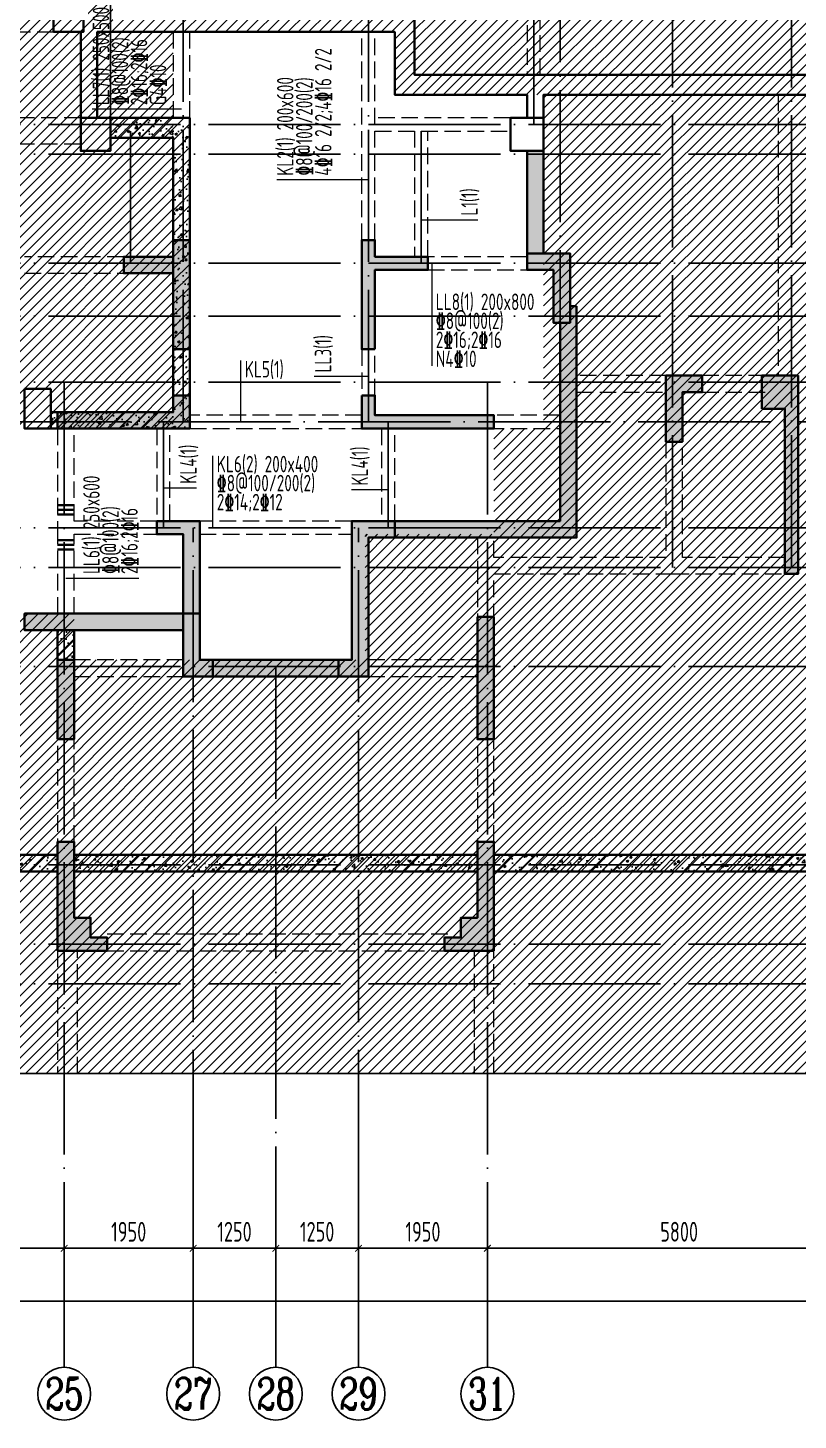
# Model space of a CAD drawing. Extents: x -655480 to 203344, y -294099 to 287156.
# Drawn here: x -41130 to -29480, y 194201 to 215263 of the extents above; entities that cross this region are included whole.
import ezdxf
from ezdxf.enums import TextEntityAlignment as Align

# ---------------------------------------------------------------- set-up
doc = ezdxf.new("R2010")
doc.units = 0
doc.header["$LTSCALE"] = 1000
for name, pattern in [('__DASH', [0.35, 0.25, -0.1]), ('DASH', [0.35, 0.25, -0.1]), ('DOTE', [2.42, 2, -0.2, 0.02, -0.2])]:
    doc.linetypes.add(name, pattern=pattern)
doc.layers.get('0').update_dxf_attribs({"linetype": 'CONTINUOUS'})
doc.layers.get('DEFPOINTS').update_dxf_attribs({"linetype": 'CONTINUOUS'})
for name, color, linetype in [('A-AXIS', 1, 'CONTINUOUS'), ('A-DOTE', 10, 'DOTE'), ('AXIS_NUM', 7, 'CONTINUOUS'), ('S-L主梁线', 4, 'DASH'), ('S-L梁编号', 6, 'CONTINUOUS'), ('S-L梁配筋', 7, 'CONTINUOUS'), ('S-Q墙填充', 252, 'CONTINUOUS'), ('S-Q墙实线', 6, 'CONTINUOUS'), ('S-Y一般标注', 3, 'CONTINUOUS'), ('THIN', 7, 'CONTINUOUS')]:
    doc.layers.add(name, color=color, linetype=linetype)
doc.layers.add('底图$0$砼柱', color=2, linetype='CONTINUOUS', lineweight=35)
doc.layers.add('梁附加箍筋', color=1, linetype='CONTINUOUS', lineweight=35)
doc.styles.add('TSSD_Axis', font='complex.shx', dxfattribs={"width": 0.7, "bigfont": 'hztxt.shx'})
doc.styles.add('TSSD_DIMENSION', font='Tssdeng.shx', dxfattribs={"width": 0.7, "bigfont": 'tssdchn.shx'})
doc.styles.add('TSSD_REIN', font='tssdeng.shx', dxfattribs={"width": 0.7, "height": 300, "bigfont": 'tssdchn.shx'})
doc.dimstyles.new('TSSD_100_100', dxfattribs={"dimtxt": 300, "dimasz": 100, "dimexe": 100, "dimexo": 250, "dimgap": 100, "dimtad": 1, "dimdec": 0, "dimzin": 0, "dimdsep": 46, "dimtxsty": 'TSSD_DIMENSION', "dimblk": 'ARCHTICK', "dimcen": 0, "dimdle": 100, "dimclrt": 7, "dimadec": 0, "dimazin": 0, "dimtfac": 1, "dimtdec": 0, "dimtix": 1, "dimtmove": 2, "dimatfit": 3, "dimldrblk": 'ARCHTICK', "dimfxl": 1, "dimtolj": 1, "dimtzin": 0, "dimarcsym": 0})
pattern_1 = [(45, (-1285947.3, -27275.25), (-88.388348, 88.388348), []), (50, (-1285947.3, -27275.25), (358.63009, -31.37607), [37.5, -412.5]), (355, (-1285947.3, -27275.25), (-69.37567, 376.09607), [30, -330]), (100.4514, (-1285917.4, -27277.87), (289.25469, 344.71977), [31.8701, -350.57106]), (46.1842, (-1285947.3, -27175.25), (533.62052, -82.7595), [56.25, -618.75]), (96.6356, (-1285902.83, -27182.15), (467.33135, 487.05894), [47.80514, -525.8565]), (351.1842, (-1285947.3, -27175.25), (467.33097, 487.0593), [45, -495]), (21, (-1285897.3, -27200.25), (298.453526, -201.309445), [37.5, -412.5]), (326, (-1285897.3, -27200.25), (121.65767, 362.57502), [30, -330]), (71.4514, (-1285872.43, -27217.03), (420.11131, 161.26525), [31.8701, -350.57106]), (37.5, (-1285947.3, -27275.25), (6.079928, 166.446927), [0, -326, 0, -335, 0, -331.25]), (7.5, (-1285947.3, -27275.25), (131.53477, 197.205856), [0, -191, 0, -318.5, 0, -126.25]), (327.5, (-1286058.8, -27275.25), (266.911218, -11.277436), [0, -125, 0, -390, 0, -517.5]), (317.5, (-1286108.8, -27275.25), (291.593085, 50.05249), [0, -162.5, 0, -259, 0, -367.5])]

# ---------------------------------------------------------------- blocks, each defined once
blk = doc.blocks.new('20210827.00122446')
at = {"layer": 'S-Q墙填充', "linetype": 'ByBlock'}
h = blk.add_hatch(dxfattribs=at)
h.set_pattern_fill('钢筋混凝土', color=252, scale=50)
h.set_pattern_definition([(45, (-561280.8, -454100.65), (-88.388348, 88.388348), []), (50, (-561280.8, -454100.65), (358.6301, -31.37607), [37.5, -412.5]), (355, (-561280.8, -454100.65), (-69.37567, 376.09607), [30, -330]), (100.4514, (-561250.9, -454103.27), (289.2547, 344.71977), [31.8701, -350.57106]), (46.1842, (-561280.8, -454000.65), (533.6205, -82.7595), [56.25, -618.75]), (96.6356, (-561236.3, -454007.55), (467.33135, 487.05894), [47.80514, -525.8565]), (351.1842, (-561280.8, -454000.65), (467.331, 487.0593), [45, -495]), (21, (-561230.8, -454025.65), (298.45353, -201.30945), [37.5, -412.5]), (326, (-561230.8, -454025.65), (121.65767, 362.57502), [30, -330]), (71.4514, (-561205.92, -454042.43), (420.1113, 161.26525), [31.8701, -350.57106]), (37.5, (-561280.8, -454100.65), (6.079928, 166.446927), [0, -326, 0, -335, 0, -331.25]), (7.5, (-561280.8, -454100.65), (131.53477, 197.20586), [0, -191, 0, -318.5, 0, -126.25]), (327.5, (-561392.3, -454100.65), (266.91122, -11.277436), [0, -125, 0, -390, 0, -517.5]), (317.5, (-561442.3, -454100.65), (291.59308, 50.05249), [0, -162.5, 0, -259, 0, -367.5])])
h.paths.add_polyline_path([(-219012, -278896), (-218062, -278896), (-218062, -283046), (-219912, -283046), (-219912, -283296), (-217812, -283296), (-217812, -278596), (-219012, -278596)])
h = blk.add_hatch(dxfattribs=at)
h.set_pattern_fill('钢筋混凝土', color=252, scale=50)
h.set_pattern_definition(pattern_1)
h.paths.add_polyline_path([(-211962, -281446), (-211962, -284946), (-215112, -284946), (-215112, -287046), (-217912, -287046), (-217912, -286346), (-220312, -286346), (-220312, -286096), (-217662, -286096), (-217662, -286796), (-215362, -286796), (-215362, -284696), (-212212, -284696), (-212212, -281696), (-212312, -281696), (-212312, -280896), (-212712, -280896), (-212712, -279096), (-212462, -279096), (-212462, -280646), (-212062, -280646), (-212062, -281446)])
at = {"layer": 'S-Q墙填充'}
for points in [[(-218062, -282096), (-217812, -282096), (-217812, -280446), (-218062, -280446), (-218062, -280696), (-218812, -280696), (-218812, -280946), (-218062, -280946)], [(-215012, -282096), (-215212, -282096), (-215212, -280446), (-215012, -280446), (-215012, -280696), (-214212, -280696), (-214212, -280896), (-215012, -280896)], [(-212062, -280646), (-212712, -280646), (-212712, -280896), (-212312, -280896), (-212312, -281696), (-212062, -281696)], [(-210612, -282496), (-210612, -283496), (-210362, -283496), (-210362, -282746), (-210062, -282746), (-210062, -282496)], [(-209162, -282996), (-208812, -282996), (-208812, -285496), (-208612, -285496), (-208612, -282496), (-209162, -282496)], [(-217812, -282796), (-217812, -283296), (-219812, -283296), (-219812, -283046), (-218062, -283046), (-218062, -282796)], [(-215212, -282796), (-215212, -283296), (-213212, -283296), (-213212, -283096), (-215012, -283096), (-215012, -282796)], [(-218312, -284696), (-218312, -284896), (-217912, -284896), (-217912, -287046), (-217462, -287046), (-217462, -286796), (-217662, -286796), (-217662, -284696)], [(-214712, -284696), (-214712, -284946), (-215112, -284946), (-215112, -287046), (-215562, -287046), (-215562, -286796), (-215362, -286796), (-215362, -284696)], [(-213462, -286146), (-213462, -287996), (-213212, -287996), (-213212, -286146)], [(-219812, -287996), (-219562, -287996), (-219562, -286796), (-219812, -286796)], [(-219812, -291196), (-219812, -289546), (-219562, -289546), (-219562, -290696), (-219312, -290696), (-219312, -290996), (-219062, -290996), (-219062, -291196)], [(-213212, -291196), (-213212, -289546), (-213462, -289546), (-213462, -290696), (-213712, -290696), (-213712, -290996), (-213962, -290996), (-213962, -291196)]]:
    blk.add_hatch(color=252, dxfattribs=at).paths.add_polyline_path(points)
at = {"layer": 'S-Q墙填充', "linetype": 'ByBlock'}
h = blk.add_hatch(dxfattribs=at)
h.set_pattern_fill('钢筋混凝土', color=252, scale=50)
h.set_pattern_definition(pattern_1)
h.paths.add_polyline_path([(-219812, -286796), (-219562, -286796), (-219562, -286346), (-219812, -286346)])
h = blk.add_hatch(dxfattribs=at)
h.set_pattern_fill('钢筋混凝土', color=252, scale=50)
h.set_pattern_definition(pattern_1)
h.paths.add_polyline_path([(-224322, -289746), (-224322, -289996), (-219812, -289996), (-219812, -289746)])
h = blk.add_hatch(dxfattribs=at)
h.set_pattern_fill('钢筋混凝土', color=252, scale=50)
h.set_pattern_definition(pattern_1)
h.paths.add_polyline_path([(-219562, -289996), (-213462, -289996), (-213462, -289746), (-219562, -289746)])
h = blk.add_hatch(dxfattribs=at)
h.set_pattern_fill('钢筋混凝土', color=252, scale=50)
h.set_pattern_definition(pattern_1)
h.paths.add_polyline_path([(-213212, -289746), (-213212, -289996), (-207612, -289996), (-207612, -289746)])
at = {"layer": 'S-L主梁线', "linetype": '__DASH', "lineweight": 18}
for p, q in [((-212712, -276496), (-212712, -277946)), ((-212512, -277946), (-212512, -276496)), ((-226072, -277296), (-219872, -277296)), ((-218062, -277296), (-218062, -278596)), ((-217812, -278596), (-217812, -277296)), ((-215212, -280446), (-215212, -277296)), ((-215012, -280446), (-215012, -277296)), ((-208912, -278246), (-208912, -282496)), ((-219462, -278596), (-222412, -278596)), ((-212962, -278596), (-215012, -278596)), ((-215012, -278796), (-212962, -278796)), ((-214412, -278796), (-214412, -280696)), ((-214212, -280696), (-214212, -278796)), ((-219462, -278996), (-222412, -278996)), ((-218812, -280696), (-220312, -280696)), ((-212712, -280696), (-214212, -280696)), ((-220312, -280946), (-218812, -280946)), ((-214212, -280896), (-212712, -280896)), ((-215212, -282096), (-215212, -282796)), ((-215012, -282796), (-215012, -282096)), ((-210612, -282496), (-211962, -282496)), ((-209112, -282496), (-210062, -282496)), ((-211962, -282746), (-210612, -282746)), ((-210062, -282746), (-209112, -282746)), ((-215212, -283096), (-217812, -283096)), ((-212212, -283096), (-213312, -283096)), ((-219812, -283296), (-219812, -284796)), ((-219562, -284696), (-219562, -283296)), ((-218312, -283296), (-218312, -284696)), ((-218112, -284696), (-218112, -283296)), ((-217812, -283296), (-215212, -283296)), ((-214912, -283296), (-214912, -284696)), ((-214712, -284696), (-214712, -283296)), ((-213312, -283296), (-212212, -283296)), ((-210612, -283496), (-210612, -285246)), ((-210362, -285246), (-210362, -283496)), ((-218312, -284696), (-219562, -284696)), ((-215362, -284696), (-217662, -284696)), ((-219812, -284796), (-219812, -286096)), ((-219562, -286096), (-219562, -284896)), ((-219562, -284896), (-218212, -284896)), ((-217662, -284896), (-215362, -284896)), ((-213462, -284946), (-213462, -285396)), ((-213212, -285246), (-213212, -284946)), ((-210612, -285246), (-213212, -285246)), ((-208812, -285246), (-210362, -285246)), ((-213462, -285396), (-213462, -286746)), ((-213212, -286896), (-213212, -285496)), ((-213212, -285496), (-210512, -285496)), ((-210512, -285496), (-208812, -285496)), ((-217912, -286796), (-219562, -286796)), ((-213462, -286796), (-215112, -286796)), ((-219562, -287046), (-217912, -287046)), ((-215112, -287046), (-213462, -287046)), ((-219812, -287746), (-219812, -289546)), ((-219562, -289546), (-219562, -287746)), ((-213462, -287746), (-213462, -289546)), ((-213212, -289546), (-213212, -287746)), ((-213912, -290946), (-219062, -290946)), ((-219812, -291196), (-219812, -293050)), ((-219512, -293050), (-219512, -291196)), ((-219062, -291196), (-213912, -291196)), ((-213512, -291196), (-213512, -293050)), ((-213212, -293050), (-213212, -291196))]:
    blk.add_line(p, q, dxfattribs=at)
at = {"layer": 'S-Q墙实线', "lineweight": 35}
for points in [[(-219422, -277046), (-219422, -277296), (-219462, -277296), (-219462, -278596), (-219212, -278596), (-219212, -277296), (-214712, -277296), (-214712, -278246), (-212712, -278246), (-212712, -278596), (-212462, -278596), (-212462, -278246), (-203212, -278246)], [(-202530, -277946), (-214412, -277946), (-214412, -275446), (-214712, -275446), (-214712, -275446), (-214712, -275446), (-214712, -275846), (-214712, -275846), (-214712, -275446), (-214712, -275446), (-214712, -277046), (-216212, -277046), (-216212, -275446)], [(-211962, -281446), (-211962, -284946), (-215112, -284946), (-215112, -287046), (-217912, -287046), (-217912, -286346), (-220312, -286346), (-220312, -286096), (-217662, -286096), (-217662, -286796), (-215362, -286796), (-215362, -284696), (-212212, -284696), (-212212, -281696), (-212312, -281696), (-212312, -280896), (-212712, -280896), (-212712, -279096), (-212462, -279096), (-212462, -280646), (-212062, -280646), (-212062, -281446), (-211962, -281446)], [(-219562, -289996), (-213462, -289996), (-213462, -289746), (-219562, -289746), (-219562, -289996)]]:
    blk.add_lwpolyline(points, dxfattribs=at)
for points in [[(-219012, -278896), (-218062, -278896), (-218062, -283046), (-219912, -283046), (-219912, -283296), (-217812, -283296), (-217812, -278596), (-219012, -278596)], [(-218062, -282096), (-217812, -282096), (-217812, -280446), (-218062, -280446), (-218062, -280696), (-218812, -280696), (-218812, -280946), (-218062, -280946)], [(-215012, -282096), (-215212, -282096), (-215212, -280446), (-215012, -280446), (-215012, -280696), (-214212, -280696), (-214212, -280896), (-215012, -280896)], [(-212062, -280646), (-212712, -280646), (-212712, -280896), (-212312, -280896), (-212312, -281696), (-212062, -281696)], [(-210612, -282496), (-210612, -283496), (-210362, -283496), (-210362, -282746), (-210062, -282746), (-210062, -282496)], [(-209162, -282996), (-208812, -282996), (-208812, -285496), (-208612, -285496), (-208612, -282496), (-209162, -282496)], [(-217812, -282796), (-217812, -283296), (-219812, -283296), (-219812, -283046), (-218062, -283046), (-218062, -282796)], [(-215212, -282796), (-215212, -283296), (-213212, -283296), (-213212, -283096), (-215012, -283096), (-215012, -282796)], [(-218312, -284696), (-218312, -284896), (-217912, -284896), (-217912, -287046), (-217462, -287046), (-217462, -286796), (-217662, -286796), (-217662, -284696)], [(-214712, -284696), (-214712, -284946), (-215112, -284946), (-215112, -287046), (-215562, -287046), (-215562, -286796), (-215362, -286796), (-215362, -284696)], [(-213462, -286146), (-213462, -287996), (-213212, -287996), (-213212, -286146)], [(-219812, -286796), (-219562, -286796), (-219562, -286346), (-219812, -286346)], [(-219812, -287996), (-219562, -287996), (-219562, -286796), (-219812, -286796)], [(-219812, -291196), (-219812, -289546), (-219562, -289546), (-219562, -290696), (-219312, -290696), (-219312, -290996), (-219062, -290996), (-219062, -291196)], [(-213212, -291196), (-213212, -289546), (-213462, -289546), (-213462, -290696), (-213712, -290696), (-213712, -290996), (-213962, -290996), (-213962, -291196)], [(-224322, -289746), (-224322, -289996), (-219812, -289996), (-219812, -289746)], [(-213212, -289746), (-213212, -289996), (-207612, -289996), (-207612, -289746)]]:
    blk.add_lwpolyline(points, close=True, dxfattribs=at)
at = {"layer": 'THIN'}
blk.add_lwpolyline([(-256772, -293050), (-229641, -293050), (-229571, -292830), (-229451, -293270), (-229381, -293050), (-202250, -293050)], dxfattribs=at)
at = {"layer": '底图$0$砼柱', "color": 3, "lineweight": 35}
for points in [[(-219422, -276796), (-219872, -276796), (-219872, -277296), (-219422, -277296)], [(-219012, -278596), (-219462, -278596), (-219462, -279096), (-219012, -279096)], [(-212462, -278596), (-212962, -278596), (-212962, -279096), (-212462, -279096)], [(-219912, -282696), (-220312, -282696), (-220312, -283296), (-219912, -283296)]]:
    blk.add_lwpolyline(points, close=True, dxfattribs=at)
blk = doc.blocks.new('_ArchTick')
at = {"color": 0, "linetype": 'ByBlock', "const_width": 0.15}
blk.add_lwpolyline([(-0.5, -0.5), (0.5, 0.5)], dxfattribs=at)
blk = doc.blocks.new('*D518')
at = {"layer": 'DEFPOINTS', "color": 0, "transparency": 16777216}
for p in [(-166391, 265613), (-160591, 265613), (-160591, 264613)]:
    blk.add_point(p, dxfattribs=at)
at = {"layer": 'S-Y一般标注', "color": 0, "lineweight": -2, "transparency": 16777216}
for p, q in [((-166391, 265363), (-166391, 264513)), ((-160591, 265363), (-160591, 264513)), ((-166491, 264613), (-160491, 264613))]:
    blk.add_line(p, q, dxfattribs=at)
at = {"layer": 'S-Y一般标注', "color": 0, "lineweight": -2, "transparency": 16777216, "xscale": 100, "yscale": 100, "zscale": 100, "rotation": 180}
blk.add_blockref('_ArchTick', (-166391, 264613), dxfattribs=at)
at = {"layer": 'S-Y一般标注', "color": 0, "lineweight": -2, "transparency": 16777216, "xscale": 100, "yscale": 100, "zscale": 100}
blk.add_blockref('_ArchTick', (-160591, 264613), dxfattribs=at)
at = {"layer": 'S-Y一般标注', "color": 7, "transparency": 16777216, "insert": (-163491, 264863), "char_height": 300, "attachment_point": 5, "style": 'TSSD_DIMENSION'}
blk.add_mtext('\\A1;5800', dxfattribs=at)
blk = doc.blocks.new('ts_axno')
at = {"color": 0, "linetype": 'ByBlock', "lineweight": -2}
blk.add_circle((0, 0), 0.5, dxfattribs=at)
at = {"color": 0, "linetype": 'ByBlock', "lineweight": -2, "style": 'TSSD_Axis', "width": 0.7}
blk.add_attdef('A', text='', height=0.6, dxfattribs=at).set_placement((0, 0), align=Align.MIDDLE_CENTER)
blk = doc.blocks.new('*D519')
at = {"layer": 'DEFPOINTS', "color": 0, "transparency": 16777216}
for p in [(-156141, 265613), (-154191, 265613), (-154191, 264613)]:
    blk.add_point(p, dxfattribs=at)
at = {"layer": 'S-Y一般标注', "color": 0, "lineweight": -2, "transparency": 16777216}
for p, q in [((-156141, 265363), (-156141, 264513)), ((-154191, 265363), (-154191, 264513)), ((-156241, 264613), (-154091, 264613))]:
    blk.add_line(p, q, dxfattribs=at)
at = {"layer": 'S-Y一般标注', "color": 0, "lineweight": -2, "transparency": 16777216, "xscale": 100, "yscale": 100, "zscale": 100, "rotation": 180}
blk.add_blockref('_ArchTick', (-156141, 264613), dxfattribs=at)
at = {"layer": 'S-Y一般标注', "color": 0, "lineweight": -2, "transparency": 16777216, "xscale": 100, "yscale": 100, "zscale": 100}
blk.add_blockref('_ArchTick', (-154191, 264613), dxfattribs=at)
at = {"layer": 'S-Y一般标注', "color": 7, "transparency": 16777216, "insert": (-155166, 264863), "char_height": 300, "attachment_point": 5, "style": 'TSSD_DIMENSION'}
blk.add_mtext('\\A1;1950', dxfattribs=at)
blk = doc.blocks.new('*D520')
at = {"layer": 'DEFPOINTS', "color": 0, "transparency": 16777216}
for p in [(-154191, 265613), (-148391, 265613), (-148391, 264613)]:
    blk.add_point(p, dxfattribs=at)
at = {"layer": 'S-Y一般标注', "color": 0, "lineweight": -2, "transparency": 16777216}
for p, q in [((-154191, 265363), (-154191, 264513)), ((-148391, 265363), (-148391, 264513)), ((-154291, 264613), (-148291, 264613))]:
    blk.add_line(p, q, dxfattribs=at)
at = {"layer": 'S-Y一般标注', "color": 0, "lineweight": -2, "transparency": 16777216, "xscale": 100, "yscale": 100, "zscale": 100, "rotation": 180}
blk.add_blockref('_ArchTick', (-154191, 264613), dxfattribs=at)
at = {"layer": 'S-Y一般标注', "color": 0, "lineweight": -2, "transparency": 16777216, "xscale": 100, "yscale": 100, "zscale": 100}
blk.add_blockref('_ArchTick', (-148391, 264613), dxfattribs=at)
at = {"layer": 'S-Y一般标注', "color": 7, "transparency": 16777216, "insert": (-151291, 264863), "char_height": 300, "attachment_point": 5, "style": 'TSSD_DIMENSION'}
blk.add_mtext('\\A1;5800', dxfattribs=at)
blk = doc.blocks.new('*D523')
at = {"layer": 'DEFPOINTS', "color": 0, "transparency": 16777216}
for p in [(-194891, 265613), (-144891, 265613), (-144891, 263813)]:
    blk.add_point(p, dxfattribs=at)
at = {"layer": 'S-Y一般标注', "color": 0, "lineweight": -2, "transparency": 16777216}
for p, q in [((-194891, 265363), (-194891, 263713)), ((-144891, 265363), (-144891, 263713)), ((-194991, 263813), (-144791, 263813))]:
    blk.add_line(p, q, dxfattribs=at)
at = {"layer": 'S-Y一般标注', "color": 0, "lineweight": -2, "transparency": 16777216, "xscale": 100, "yscale": 100, "zscale": 100, "rotation": 180}
blk.add_blockref('_ArchTick', (-194891, 263813), dxfattribs=at)
at = {"layer": 'S-Y一般标注', "color": 0, "lineweight": -2, "transparency": 16777216, "xscale": 100, "yscale": 100, "zscale": 100}
blk.add_blockref('_ArchTick', (-144891, 263813), dxfattribs=at)
at = {"layer": 'S-Y一般标注', "color": 7, "transparency": 16777216, "insert": (-169891, 264063), "char_height": 300, "attachment_point": 5, "style": 'TSSD_DIMENSION'}
blk.add_mtext('\\A1;50000', dxfattribs=at)
blk = doc.blocks.new('*D527')
at = {"layer": 'DEFPOINTS', "color": 0, "transparency": 16777216}
for p in [(-160591, 265613), (-158641, 265613), (-158641, 264613)]:
    blk.add_point(p, dxfattribs=at)
at = {"layer": 'S-Y一般标注', "color": 0, "lineweight": -2, "transparency": 16777216}
for p, q in [((-160591, 265363), (-160591, 264513)), ((-158641, 265363), (-158641, 264513)), ((-160691, 264613), (-158541, 264613))]:
    blk.add_line(p, q, dxfattribs=at)
at = {"layer": 'S-Y一般标注', "color": 0, "lineweight": -2, "transparency": 16777216, "xscale": 100, "yscale": 100, "zscale": 100, "rotation": 180}
blk.add_blockref('_ArchTick', (-160591, 264613), dxfattribs=at)
at = {"layer": 'S-Y一般标注', "color": 0, "lineweight": -2, "transparency": 16777216, "xscale": 100, "yscale": 100, "zscale": 100}
blk.add_blockref('_ArchTick', (-158641, 264613), dxfattribs=at)
at = {"layer": 'S-Y一般标注', "color": 7, "transparency": 16777216, "insert": (-159616, 264863), "char_height": 300, "attachment_point": 5, "style": 'TSSD_DIMENSION'}
blk.add_mtext('\\A1;1950', dxfattribs=at)
blk = doc.blocks.new('*D544')
at = {"layer": 'DEFPOINTS', "color": 0, "transparency": 16777216}
for p in [(-158641, 265613), (-157391, 265613), (-157391, 264613)]:
    blk.add_point(p, dxfattribs=at)
at = {"layer": 'S-Y一般标注', "color": 0, "lineweight": -2, "transparency": 16777216}
for p, q in [((-158641, 265363), (-158641, 264513)), ((-157391, 265363), (-157391, 264513)), ((-158741, 264613), (-157291, 264613))]:
    blk.add_line(p, q, dxfattribs=at)
at = {"layer": 'S-Y一般标注', "color": 0, "lineweight": -2, "transparency": 16777216, "xscale": 100, "yscale": 100, "zscale": 100, "rotation": 180}
blk.add_blockref('_ArchTick', (-158641, 264613), dxfattribs=at)
at = {"layer": 'S-Y一般标注', "color": 0, "lineweight": -2, "transparency": 16777216, "xscale": 100, "yscale": 100, "zscale": 100}
blk.add_blockref('_ArchTick', (-157391, 264613), dxfattribs=at)
at = {"layer": 'S-Y一般标注', "color": 7, "transparency": 16777216, "insert": (-158016, 264863), "char_height": 300, "attachment_point": 5, "style": 'TSSD_DIMENSION'}
blk.add_mtext('\\A1;1250', dxfattribs=at)
blk = doc.blocks.new('*D545')
at = {"layer": 'DEFPOINTS', "color": 0, "transparency": 16777216}
for p in [(-157391, 265613), (-156141, 265613), (-156141, 264613)]:
    blk.add_point(p, dxfattribs=at)
at = {"layer": 'S-Y一般标注', "color": 0, "lineweight": -2, "transparency": 16777216}
for p, q in [((-157391, 265363), (-157391, 264513)), ((-156141, 265363), (-156141, 264513)), ((-157491, 264613), (-156041, 264613))]:
    blk.add_line(p, q, dxfattribs=at)
at = {"layer": 'S-Y一般标注', "color": 0, "lineweight": -2, "transparency": 16777216, "xscale": 100, "yscale": 100, "zscale": 100, "rotation": 180}
blk.add_blockref('_ArchTick', (-157391, 264613), dxfattribs=at)
at = {"layer": 'S-Y一般标注', "color": 0, "lineweight": -2, "transparency": 16777216, "xscale": 100, "yscale": 100, "zscale": 100}
blk.add_blockref('_ArchTick', (-156141, 264613), dxfattribs=at)
at = {"layer": 'S-Y一般标注', "color": 7, "transparency": 16777216, "insert": (-156766, 264863), "char_height": 300, "attachment_point": 5, "style": 'TSSD_DIMENSION'}
blk.add_mtext('\\A1;1250', dxfattribs=at)
blk = doc.blocks.new('20210827.00163710')
at = {"layer": 'A-AXIS'}
for p, q in [((-215872, -289730.2), (-215872, -292530.2)), ((-213922, -289730.2), (-213922, -292530.2)), ((-212672, -289730.2), (-212672, -292530.2)), ((-211422, -289730.2), (-211422, -292530.2)), ((-209472, -289730.2), (-209472, -292530.2))]:
    blk.add_line(p, q, dxfattribs=at)
at = {"layer": 'A-DOTE'}
for p, q in [((-215172, -273730.2), (-215172, -268230.2)), ((-214072, -278229.9), (-214072, -268230.2)), ((-211272, -278229.9), (-211272, -268230.2)), ((-208772, -273730.2), (-208772, -268230.2)), ((-208372, -277630.2), (-208372, -268230.2)), ((-206672, -280430.2), (-206672, -268230.2)), ((-204872, -280430.2), (-204872, -268230.2)), ((-197172, -273730.2), (-253172, -273730.2)), ((-214872, -275830.2), (-214872, -273730.2)), ((-210472, -275830.2), (-210472, -273730.2)), ((-197172, -274180.2), (-253172, -274180.2)), ((-197172, -275830.2), (-253172, -275830.2)), ((-197172, -276630.2), (-253172, -276630.2)), ((-197172, -277630.2), (-253172, -277630.2)), ((-215871.8, -277630.2), (-215872, -289730.2)), ((-209472.2, -277630.2), (-209472, -289730.2)), ((-253172, -278229.9), (-197172, -278229.9)), ((-214372, -279830.2), (-214372, -278230.2)), ((-210972, -279830.2), (-210972, -278230.2)), ((-197172, -279830.2), (-253172, -279830.2)), ((-213922, -289730.2), (-213922, -279830.2)), ((-211422, -289730.2), (-211422, -279830.2)), ((-197172, -280430.2), (-253172, -280430.2)), ((-197172, -281930.2), (-253172, -281930.2)), ((-212672, -281930.2), (-212672, -289730.2)), ((-197172, -284930.2), (-253172, -284930.2)), ((-197172, -286130.2), (-253172, -286130.2)), ((-197172, -286730.2), (-253172, -286730.2))]:
    blk.add_line(p, q, dxfattribs=at)
at = {"layer": 'A-AXIS'}
ref = blk.add_blockref('ts_axno', (-215872, -292930.2), dxfattribs=dict(at, xscale=-800, yscale=800, zscale=800, rotation=180))
ref.add_attrib('17', '25', dxfattribs={"layer": 'AXIS_NUM', "height": 480, "style": 'TSSD_Axis', "width": 0.7}).set_placement((-215872, -292930.2), align=Align.MIDDLE_CENTER)
ref = blk.add_blockref('ts_axno', (-213922, -292930.2), dxfattribs=dict(at, xscale=-800, yscale=800, zscale=800, rotation=180))
ref.add_attrib('19', '27', dxfattribs={"layer": 'AXIS_NUM', "height": 480, "style": 'TSSD_Axis', "width": 0.7}).set_placement((-213922, -292930.2), align=Align.MIDDLE_CENTER)
ref = blk.add_blockref('ts_axno', (-212672, -292930.2), dxfattribs=dict(at, xscale=-800, yscale=800, zscale=800, rotation=180))
ref.add_attrib('19', '28', dxfattribs={"layer": 'AXIS_NUM', "height": 480, "style": 'TSSD_Axis', "width": 0.7}).set_placement((-212672, -292930.2), align=Align.MIDDLE_CENTER)
ref = blk.add_blockref('ts_axno', (-211422, -292930.2), dxfattribs=dict(at, xscale=-800, yscale=800, zscale=800, rotation=180))
ref.add_attrib('19', '29', dxfattribs={"layer": 'AXIS_NUM', "height": 480, "style": 'TSSD_Axis', "width": 0.7}).set_placement((-211422, -292930.2), align=Align.MIDDLE_CENTER)
ref = blk.add_blockref('ts_axno', (-209472, -292930.2), dxfattribs=dict(at, xscale=-800, yscale=800, zscale=800, rotation=180))
ref.add_attrib('19', '31', dxfattribs={"layer": 'AXIS_NUM', "height": 480, "style": 'TSSD_Axis', "width": 0.7}).set_placement((-209472, -292930.2), align=Align.MIDDLE_CENTER)
at = {"layer": 'S-Y一般标注'}
for base, p1, p2, picture, middle in [((-200172, -291530.2), (-250172, -289730.2), (-200172, -289730.2), '*D523', (-225172, -291280.2)), ((-215872, -290730.2), (-221672, -289730.2), (-215872, -289730.2), '*D518', (-218772, -290480.2)), ((-213922, -290730.2), (-215872, -289730.2), (-213922, -289730.2), '*D527', (-214897, -290480.2)), ((-212672, -290730.2), (-213922, -289730.2), (-212672, -289730.2), '*D544', (-213297, -290480.2)), ((-211422, -290730.2), (-212672, -289730.2), (-211422, -289730.2), '*D545', (-212047, -290480.2)), ((-209472, -290730.2), (-211422, -289730.2), (-209472, -289730.2), '*D519', (-210447, -290480.2)), ((-203672, -290730.2), (-209472, -289730.2), (-203672, -289730.2), '*D520', (-206572, -290480.2))]:
    dim = blk.add_linear_dim(base=base, p1=p1, p2=p2, dimstyle='TSSD_100_100', dxfattribs=at)
    dim.commit()
    dim.dimension.update_dxf_attribs({"geometry": picture, "text_midpoint": middle, "insert": (-55280.9, -555343.3)})

msp = doc.modelspace()

# ---------------------------------------------------------------- hatches: boundary and pattern name
at = {"true_color": 0x636466}
h = msp.add_hatch(dxfattribs=at)
h.set_pattern_fill('ANSI31', color=251, scale=70)
h.set_pattern_definition([(45, (137880.15, -420165.53), (-78.577241, 78.577241), [])])
h.paths.add_polyline_path([(-59729.72, 213901.43), (-59729.73, 215251.43), (-63929.73, 215251.42), (-63929.71, 213751.45), (-66179.93, 213751.41), (-66179.51, 210801.42), (-68529.72, 210801.43), (-68529.72, 206351.43), (-63779.72, 206351.43), (-63779.72, 205501.43), (-59329.72, 205501.5), (-59329.72, 207551.52), (-59329.72, 207551.33), (-59329.72, 209151.38), (-61079.73, 209151.48), (-61079.72, 213901.43)], flags=16)
h.paths.add_polyline_path([(-35579.72, 214251.45), (-35579.72, 215200.54), (-38929.72, 215202.32), (-38929.72, 213601.43), (-38929.63, 213601.43), (-38929.82, 209201.43), (-43479.71, 209201.43), (-43479.67, 206401.43), (-40429.72, 206401.43), (-40429.72, 205701.43), (-36029.68, 205701.43), (-36029.68, 207601.43), (-34079.73, 207601.42), (-34079.72, 209201.43), (-33329.64, 209201.42), (-33329.65, 214251.41)], flags=16)
h.paths.add_polyline_path([(-77359.91, 217051.43), (-23397.82, 217051.43), (-23397.82, 199447), (-77359.91, 199447)])

# ---------------------------------------------------------------- linework, layer by layer
at = {"layer": 'S-L梁编号', "color": 6, "lineweight": 18}
for p, q in [((-38804.72, 214031.71), (-40158.52, 214031.71)), ((-35979.72, 212963.53), (-37362.18, 212963.53)), ((-35179.72, 212360.61), (-34326.61, 212360.61)), ((-35021.87, 211701.43), (-35021.87, 210150.82)), ((-37910.55, 209301.43), (-37910.55, 210233.19)), ((-35979.72, 209986.79), (-36799.7, 209986.79)), ((-38334.45, 207701.43), (-38334.45, 208788.97)), ((-39079.78, 208303.49), (-38577.05, 208303.49)), ((-35679.83, 208275.63), (-36235.05, 208275.63)), ((-40554.72, 206938.39), (-39448.83, 206938.39))]:
    msp.add_line(p, q, dxfattribs=at)
at = {"layer": '梁附加箍筋', "lineweight": 35}
for p, q in [((-40429.72, 208041.43), (-40679.72, 208041.43)), ((-40429.72, 207971.43), (-40679.72, 207971.43)), ((-40429.72, 207901.43), (-40679.72, 207901.43)), ((-40429.72, 207511.43), (-40679.72, 207511.43)), ((-40429.72, 207441.43), (-40679.72, 207441.43)), ((-40429.72, 207371.43), (-40679.72, 207371.43))]:
    msp.add_line(p, q, dxfattribs=at)

# ---------------------------------------------------------------- block references
at = {"layer": 'A-DOTE', "color": 2}
msp.add_blockref('20210827.00163710', (175292.26, 487531.65), dxfattribs=at)
at = {"layer": 'S-Q墙实线', "color": 2}
msp.add_blockref('20210827.00122446', (179132.06, 492497.27), dxfattribs=at)

# ---------------------------------------------------------------- texts
at = {"layer": 'S-L梁编号', "color": 6, "style": 'TSSD_REIN', "width": 0.7}
for s, p in [('LL7(1) 250x500', (-39898.9, 214094.21)), ('KL2(1) 200x600', (-37112.18, 213026.03)), ('L1(1)', (-34326.61, 212423.11)), ('LL6(1) 250x600', (-40043.06, 207000.89))]:
    msp.add_text(s, height=250, rotation=90, dxfattribs=at).set_placement(p)
for s, p in [('LL8(1) 200x800', (-34959.37, 210994.09)), ('KL6(2) 200x400', (-38271.95, 208538.97))]:
    msp.add_text(s, height=250, dxfattribs=at).set_placement(p)
for s, p in [('LL3(1)', (-36790.08, 210049.29)), ('KL4(1)', (-38827.05, 208365.99)), ('KL4(1)', (-36235.05, 208338.13))]:
    msp.add_text(s, height=250, rotation=90, dxfattribs=at).set_placement(p, align=Align.TOP_LEFT)
msp.add_text('KL5(1)', height=250, dxfattribs=at).set_placement((-37848.05, 210223.57), align=Align.TOP_LEFT)
at = {"layer": 'S-L梁配筋', "color": 7, "style": 'TSSD_REIN', "width": 0.7}
for s, p in [('%%1328@100(2)', (-39611.4, 214094.21)), ('G4%%13210', (-39036.4, 214094.21)), ('%%1328@100/200(2)', (-36824.68, 213026.03)), ('%%1328@100(2)', (-39755.56, 207000.89))]:
    msp.add_text(s, height=250, rotation=90, dxfattribs=at).set_placement(p)
at = {"layer": 'S-L梁配筋', "color": 1, "style": 'TSSD_REIN', "width": 0.7}
for s, p in [('2%%13216;2%%13216', (-39323.9, 214094.21)), ('4%%13216 2/2;4%%13216 2/2', (-36537.18, 213026.03)), ('2%%13216;2%%13216', (-39468.06, 207000.89))]:
    msp.add_text(s, height=250, rotation=90, dxfattribs=at).set_placement(p)
at = {"layer": 'S-L梁配筋', "color": 7, "style": 'TSSD_REIN', "width": 0.7}
for s, p in [('%%1328@100(2)', (-34959.37, 210706.59)), ('%%1328@100/200(2)', (-38271.95, 208251.47)), ('2%%13214;2%%13212', (-38271.95, 207963.97))]:
    msp.add_text(s, height=250, dxfattribs=at).set_placement(p)
at = {"layer": 'S-L梁配筋', "color": 1, "style": 'TSSD_REIN', "width": 0.7}
for s, p in [('2%%13216;2%%13216', (-34959.37, 210419.09)), ('N4%%13210', (-34959.37, 210131.59))]:
    msp.add_text(s, height=250, dxfattribs=at).set_placement(p)

doc.saveas('drawing.dxf')
